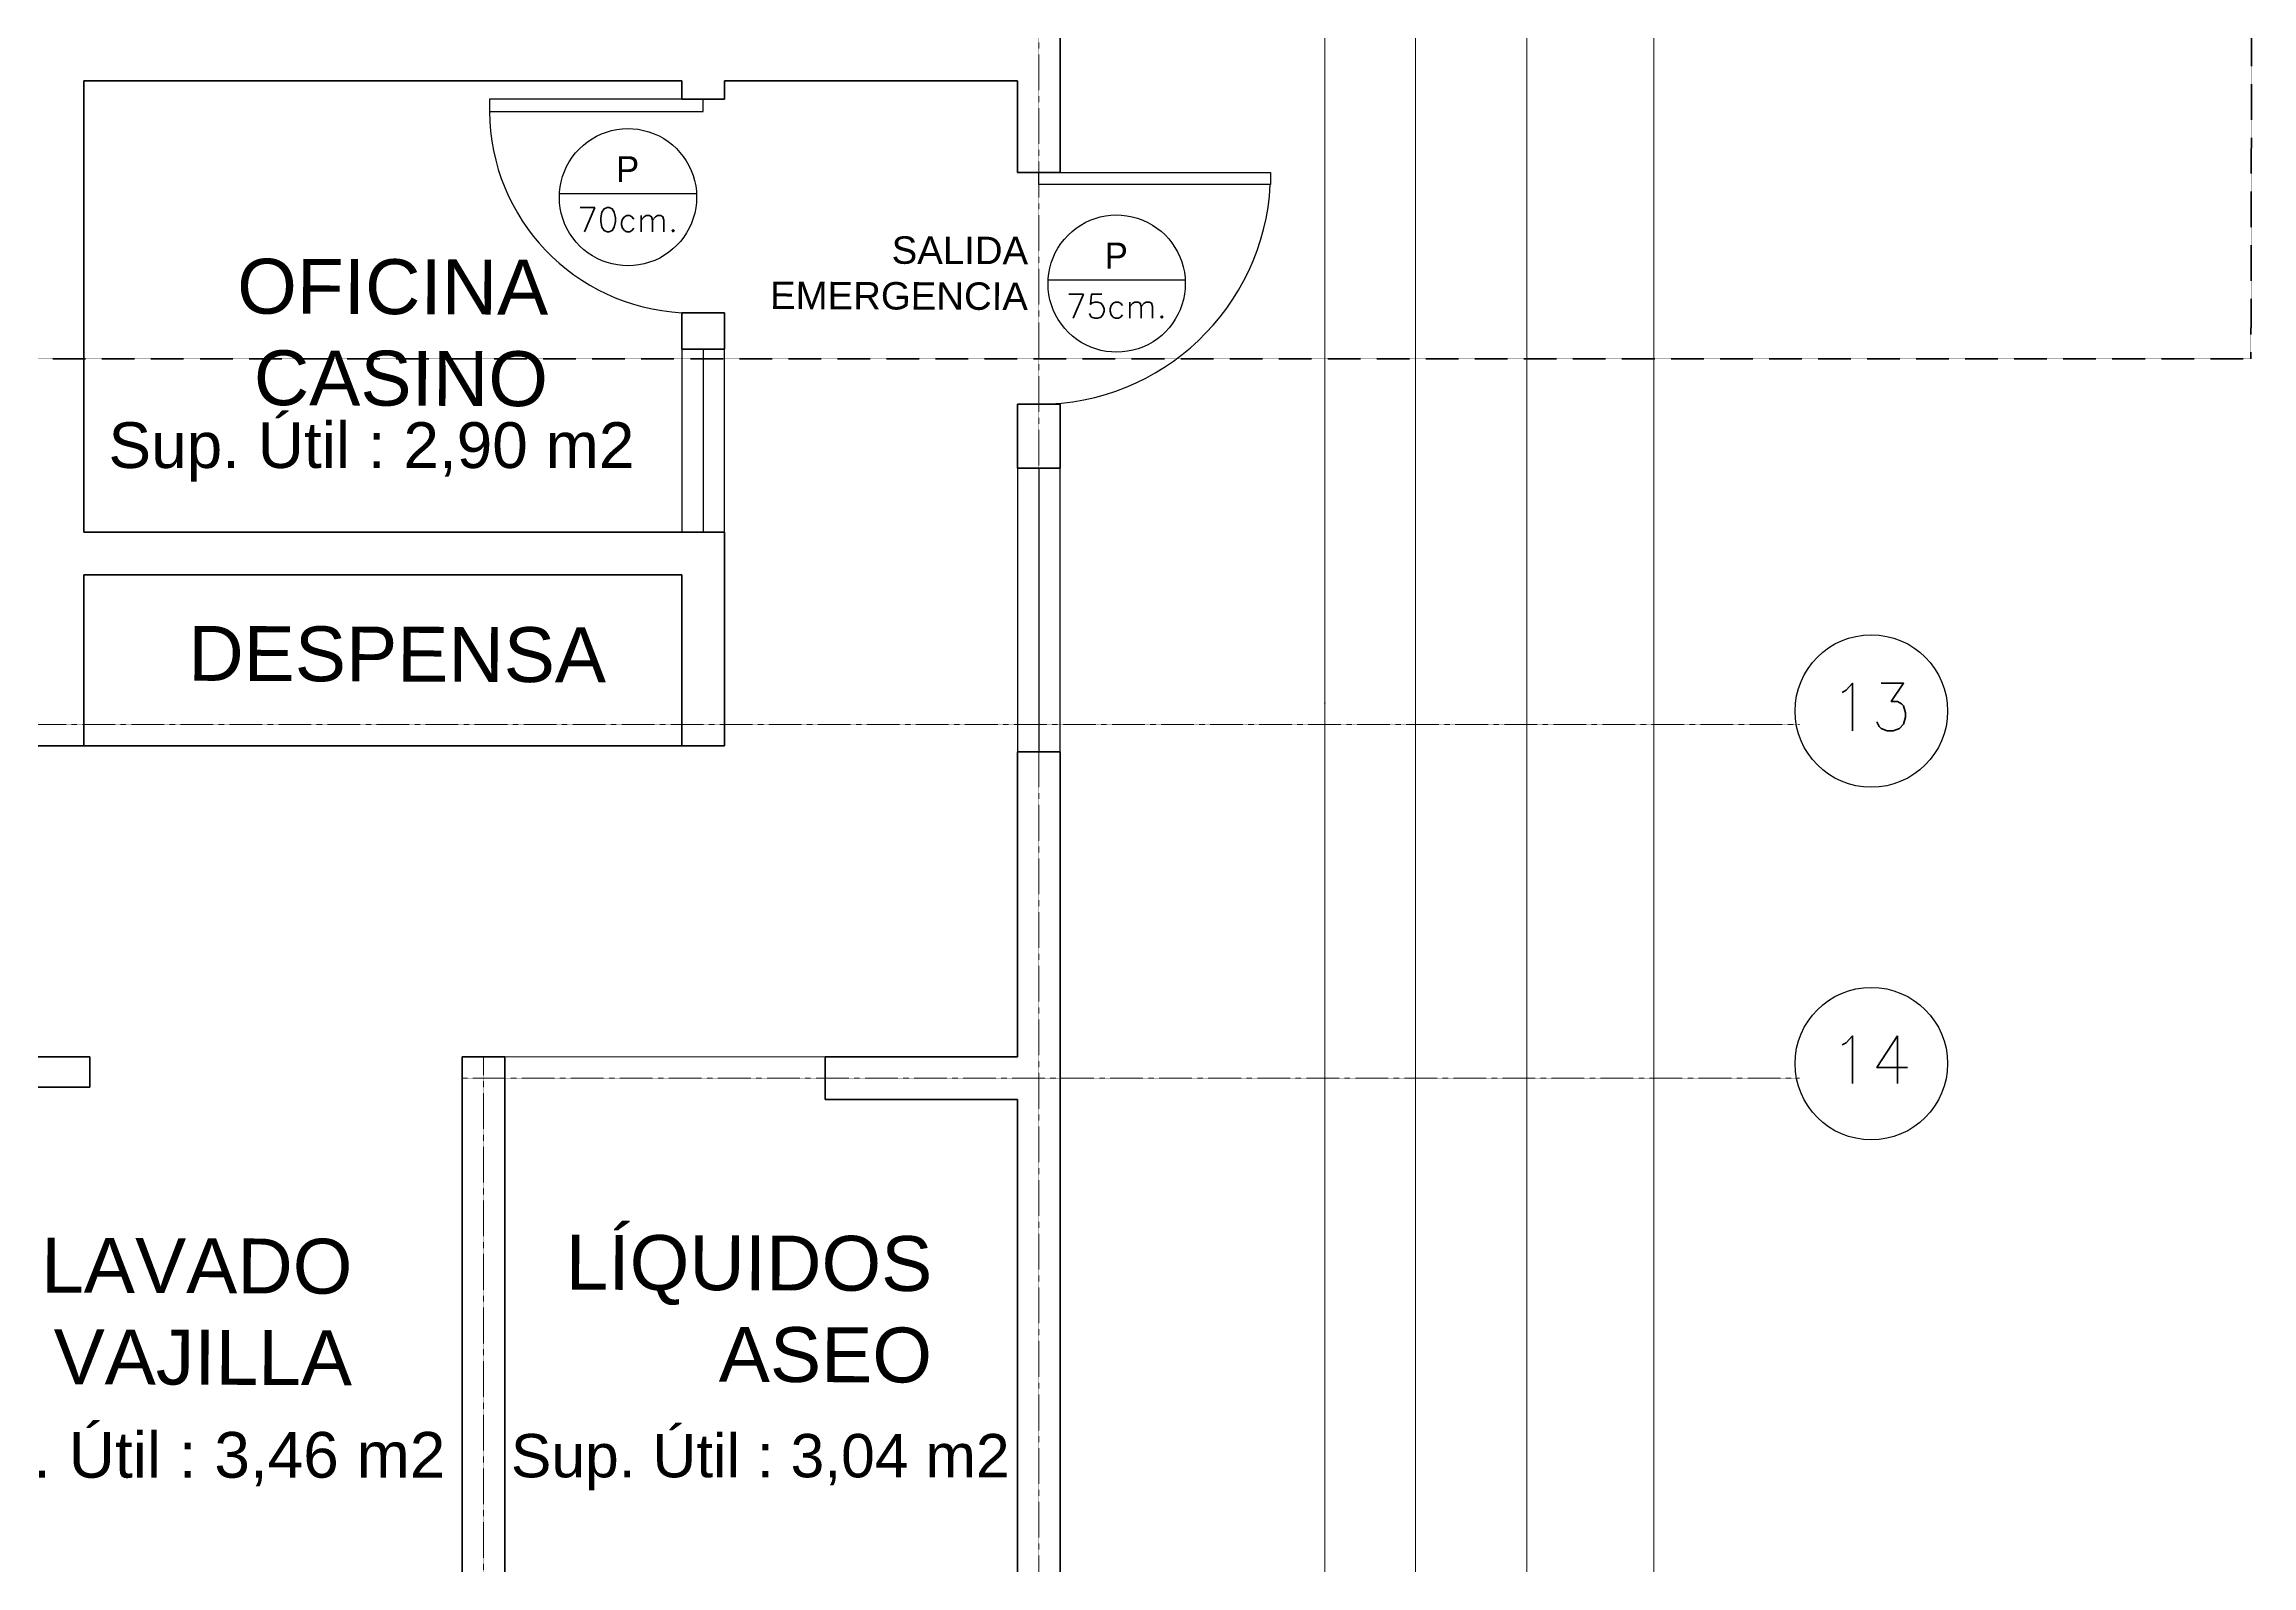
# Model space of a CAD drawing. Header units: inches. Extents: x -955375 to 106222, y -96450 to 64845.
# Drawn here: x 90148 to 97548, y 17023 to 22127 of the extents above; entities that cross this region are included whole.
import ezdxf
from ezdxf.enums import TextEntityAlignment as Align

# ---------------------------------------------------------------- set-up
doc = ezdxf.new("R2010")
doc.units = ezdxf.units.IN
doc.header["$MEASUREMENT"] = 0
for name, pattern in [('CENTER2', [1.125, 0.75, -0.125, 0.125, -0.125]), ('CONTINUA', [0]), ('HIDDEN', [0.375, 0.25, -0.125])]:
    doc.linetypes.add(name, pattern=pattern)
for name, color, linetype in [('023_MUROS_2', 7, 'Continuous'), ('A_CORTE', 3, 'Continuous'), ('A_INDICADORES', 1, 'Continuous'), ('A_TEXTOLOCAL', 3, 'Continuous'), ('cimentacion', 2, 'Continuous'), ('DIBUJO', 2, 'Continuous')]:
    doc.layers.add(name, color=color, linetype=linetype)
doc.layers.add('06 textos y cotas', color=4, linetype='Continuous', lineweight=15)
doc.layers.add('ACHUTECH', color=24, linetype='Continuous', lineweight=18)
doc.styles.add('ROMANS', font='romans')
doc.styles.get("Standard").update_dxf_attribs({"font": 'isocp2.shx'})
doc.styles.add('TEXTO-100', font='romans.shx', dxfattribs={"height": 0.15})
doc.dimstyles.new('SUPERPEQUEÑA', dxfattribs={"dimtxt": 0.1, "dimasz": 0.05, "dimexe": 0.1, "dimexo": 0.15, "dimgap": 0.05, "dimtad": 1, "dimzin": 0, "dimdsep": 46, "dimtxsty": 'Standard', "dimblk1": 'CRUZZ', "dimblk2": 'CRUZZ', "dimsah": 1, "dimcen": 0.03, "dimse1": 1, "dimse2": 1, "dimclrd": 109, "dimclre": 4, "dimclrt": 173, "dimadec": 0, "dimazin": 0, "dimtfac": 1, "dimtix": 1, "dimtmove": 1, "dimatfit": 3, "dimldrblk": 'CRUZZ', "dimfxl": 1, "dimtolj": 1, "dimtzin": 0, "dimlwd": -1, "dimarcsym": 0})

# ---------------------------------------------------------------- blocks, each defined once
blk = doc.blocks.new('CRUZ')
at = {"layer": 'DIBUJO', "color": 7, "lineweight": -3}
for p, q in [((-0.2186156304733231, 0), (0.2186156304733231, 0)), ((0, 0.2186156304733231), (0, -0.2186156304733231))]:
    blk.add_line(p, q, dxfattribs=at)
at = {"layer": 'DIBUJO', "color": 7, "lineweight": -3, "const_width": 0.05}
blk.add_lwpolyline([(-0.025000000000091, 0, 1), (0.025000000000091, 0, 1)], format="xyb", close=True, dxfattribs=at)
blk = doc.blocks.new('CRUZZ')
at = {"layer": 'DIBUJO', "color": 3, "xscale": 10, "yscale": 10, "zscale": 10}
blk.add_blockref('CRUZ', (0, 0), dxfattribs=at)
blk = doc.blocks.new('*D66')
at = {"layer": 'ACHUTECH', "color": 7, "ltscale": 500, "transparency": 16777216}
blk.add_line((94440.9339175739, 22556.13348818599), (94440.9339175739, 19917.32893753355), dxfattribs=at)
at = {"layer": 'Defpoints', "color": 0, "linetype": 'CONTINUA', "ltscale": 500, "transparency": 16777216}
for p in [(82564.45242099962, 22556.18348818599), (89959.52215015284, 19917.27893753355), (94440.9339175739, 19917.27893753355)]:
    blk.add_point(p, dxfattribs=at)
at = {"layer": 'ACHUTECH', "color": 7, "linetype": 'CONTINUA', "ltscale": 500, "transparency": 16777216, "xscale": 0.05, "yscale": 0.05, "zscale": 0.05}
for p, rotation in [((94440.9339175739, 22556.18348818599), 90), ((94440.9339175739, 19917.27893753355), 270)]:
    blk.add_blockref('CRUZZ', p, dxfattribs=dict(at, rotation=rotation))
at = {"layer": 'ACHUTECH', "color": 7, "linetype": 'CONTINUA', "lineweight": 13, "ltscale": 500, "transparency": 16777216, "insert": (94440.83890281011, 21236.73121285974), "char_height": 0.15, "attachment_point": 5, "rotation": 90}
blk.add_mtext('\\A1;2638.90', dxfattribs=at)
blk = doc.blocks.new('*D67')
at = {"layer": 'ACHUTECH', "color": 7, "ltscale": 500, "transparency": 16777216}
blk.add_line((94440.9339175739, 19917.22893753355), (94440.9339175739, 19774.13256656767), dxfattribs=at)
at = {"layer": 'Defpoints', "color": 0, "linetype": 'CONTINUA', "ltscale": 500, "transparency": 16777216}
for p in [(89959.52215015284, 19917.27893753355), (89959.52215015331, 19774.08256656767), (94440.9339175739, 19774.08256656767)]:
    blk.add_point(p, dxfattribs=at)
at = {"layer": 'ACHUTECH', "color": 7, "linetype": 'CONTINUA', "ltscale": 500, "transparency": 16777216, "xscale": 0.05, "yscale": 0.05, "zscale": 0.05}
for p, rotation in [((94440.9339175739, 19917.27893753355), 90), ((94440.9339175739, 19774.08256656767), 270)]:
    blk.add_blockref('CRUZZ', p, dxfattribs=dict(at, rotation=rotation))
at = {"layer": 'ACHUTECH', "color": 7, "linetype": 'CONTINUA', "lineweight": 13, "ltscale": 500, "transparency": 16777216, "insert": (94440.83890281011, 19845.68075205058), "char_height": 0.15, "attachment_point": 5, "rotation": 90}
blk.add_mtext('\\A1;143.20', dxfattribs=at)
blk = doc.blocks.new('*D68')
at = {"layer": 'ACHUTECH', "color": 7, "ltscale": 500, "transparency": 16777216}
blk.add_line((94440.9339175739, 19774.03256656767), (94440.9339175739, 18730.84472096074), dxfattribs=at)
at = {"layer": 'Defpoints', "color": 0, "linetype": 'CONTINUA', "ltscale": 500, "transparency": 16777216}
for p in [(89959.52215015331, 19774.08256656767), (93897.42235170843, 18730.79472096074), (94440.9339175739, 18730.79472096074)]:
    blk.add_point(p, dxfattribs=at)
at = {"layer": 'ACHUTECH', "color": 7, "linetype": 'CONTINUA', "ltscale": 500, "transparency": 16777216, "xscale": 0.05, "yscale": 0.05, "zscale": 0.05}
for p, rotation in [((94440.9339175739, 19774.08256656767), 90), ((94440.9339175739, 18730.79472096074), 270)]:
    blk.add_blockref('CRUZZ', p, dxfattribs=dict(at, rotation=rotation))
at = {"layer": 'ACHUTECH', "color": 7, "linetype": 'CONTINUA', "lineweight": 13, "ltscale": 500, "transparency": 16777216, "insert": (94440.83890281011, 19252.43864376417), "char_height": 0.15, "attachment_point": 5, "rotation": 90}
blk.add_mtext('\\A1;1043.29', dxfattribs=at)
blk = doc.blocks.new('*D69')
at = {"layer": 'ACHUTECH', "color": 7, "ltscale": 500, "transparency": 16777216}
blk.add_line((94440.9339175739, 18730.74472096074), (94440.9339175739, 18587.64834999503), dxfattribs=at)
at = {"layer": 'Defpoints', "color": 0, "linetype": 'CONTINUA', "ltscale": 500, "transparency": 16777216}
for p in [(93897.42235170843, 18730.79472096074), (93897.42235170843, 18587.59834999503), (94440.9339175739, 18587.59834999503)]:
    blk.add_point(p, dxfattribs=at)
at = {"layer": 'ACHUTECH', "color": 7, "linetype": 'CONTINUA', "ltscale": 500, "transparency": 16777216, "xscale": 0.05, "yscale": 0.05, "zscale": 0.05}
for p, rotation in [((94440.9339175739, 18730.79472096074), 90), ((94440.9339175739, 18587.59834999503), 270)]:
    blk.add_blockref('CRUZZ', p, dxfattribs=dict(at, rotation=rotation))
at = {"layer": 'ACHUTECH', "color": 7, "linetype": 'CONTINUA', "lineweight": 13, "ltscale": 500, "transparency": 16777216, "insert": (94440.83890281011, 18659.19653547785), "char_height": 0.15, "attachment_point": 5, "rotation": 90}
blk.add_mtext('\\A1;143.20', dxfattribs=at)
blk = doc.blocks.new('*D70')
at = {"layer": 'ACHUTECH', "color": 7, "ltscale": 500, "transparency": 16777216}
blk.add_line((94440.9339175739, 18587.54834999503), (94440.9339175739, 16736.32383965374), dxfattribs=at)
at = {"layer": 'Defpoints', "color": 0, "linetype": 'CONTINUA', "ltscale": 500, "transparency": 16777216}
for p in [(93897.42235170843, 18587.59834999503), (93897.42235170843, 16736.27383965374), (94440.9339175739, 16736.27383965374)]:
    blk.add_point(p, dxfattribs=at)
at = {"layer": 'ACHUTECH', "color": 7, "linetype": 'CONTINUA', "ltscale": 500, "transparency": 16777216, "xscale": 0.05, "yscale": 0.05, "zscale": 0.05}
for p, rotation in [((94440.9339175739, 18587.59834999503), 90), ((94440.9339175739, 16736.27383965374), 270)]:
    blk.add_blockref('CRUZZ', p, dxfattribs=dict(at, rotation=rotation))
at = {"layer": 'ACHUTECH', "color": 7, "linetype": 'CONTINUA', "lineweight": 13, "ltscale": 500, "transparency": 16777216, "insert": (94440.83890281011, 17661.93609482435), "char_height": 0.15, "attachment_point": 5, "rotation": 90}
blk.add_mtext('\\A1;1851.32', dxfattribs=at)
blk = doc.blocks.new('*D78')
at = {"layer": 'ACHUTECH', "color": 7, "ltscale": 500, "transparency": 16777216}
blk.add_line((94744.43397885223, 41478.51108007319), (94744.43397885225, 21697.05526239179), dxfattribs=at)
at = {"layer": 'Defpoints', "color": 0, "linetype": 'CONTINUA', "ltscale": 500, "transparency": 16777216}
for p in [(93682.62779526356, 41478.5610800732), (94040.61872267404, 21697.00526239179), (94744.43397885225, 21697.00526239179)]:
    blk.add_point(p, dxfattribs=at)
at = {"layer": 'ACHUTECH', "color": 7, "linetype": 'CONTINUA', "ltscale": 500, "transparency": 16777216, "xscale": 0.05, "yscale": 0.05, "zscale": 0.05}
for p, rotation in [((94744.43397885223, 41478.5610800732), 90), ((94744.43397885225, 21697.00526239179), 270)]:
    blk.add_blockref('CRUZZ', p, dxfattribs=dict(at, rotation=rotation))
at = {"layer": 'ACHUTECH', "color": 7, "linetype": 'CONTINUA', "lineweight": 13, "ltscale": 500, "transparency": 16777216, "insert": (94744.33897885223, 31587.78317123246), "char_height": 0.15, "attachment_point": 5, "rotation": 90}
blk.add_mtext('\\A1;19781.56', dxfattribs=at)
blk = doc.blocks.new('*D79')
at = {"layer": 'ACHUTECH', "color": 7, "ltscale": 500, "transparency": 16777216}
blk.add_line((94744.43397885225, 21696.9552623918), (94744.43397885225, 20919.70353429263), dxfattribs=at)
at = {"layer": 'Defpoints', "color": 0, "linetype": 'CONTINUA', "ltscale": 500, "transparency": 16777216}
for p in [(94040.61872267404, 21697.00526239179), (94040.61872267404, 20919.65353429263), (94744.43397885225, 20919.65353429263)]:
    blk.add_point(p, dxfattribs=at)
at = {"layer": 'ACHUTECH', "color": 7, "linetype": 'CONTINUA', "ltscale": 500, "transparency": 16777216, "xscale": 0.05, "yscale": 0.05, "zscale": 0.05}
for p, rotation in [((94744.43397885225, 21697.00526239179), 90), ((94744.43397885225, 20919.65353429263), 270)]:
    blk.add_blockref('CRUZZ', p, dxfattribs=dict(at, rotation=rotation))
at = {"layer": 'ACHUTECH', "color": 7, "linetype": 'CONTINUA', "lineweight": 13, "ltscale": 500, "transparency": 16777216, "insert": (94744.33897885223, 21308.32939834218), "char_height": 0.15, "attachment_point": 5, "rotation": 90}
blk.add_mtext('\\A1;777.35', dxfattribs=at)
blk = doc.blocks.new('*D80')
at = {"layer": 'ACHUTECH', "color": 7, "ltscale": 500, "transparency": 16777216}
blk.add_line((94744.43397885225, 20919.60353429263), (94744.43397885225, 20704.9089778442), dxfattribs=at)
at = {"layer": 'Defpoints', "color": 0, "linetype": 'CONTINUA', "ltscale": 500, "transparency": 16777216}
for p in [(94040.61872267404, 20919.65353429263), (94040.61872267404, 20704.8589778442), (94744.43397885225, 20704.8589778442)]:
    blk.add_point(p, dxfattribs=at)
at = {"layer": 'ACHUTECH', "color": 7, "linetype": 'CONTINUA', "ltscale": 500, "transparency": 16777216, "xscale": 0.05, "yscale": 0.05, "zscale": 0.05}
for p, rotation in [((94744.43397885225, 20919.65353429263), 90), ((94744.43397885225, 20704.8589778442), 270)]:
    blk.add_blockref('CRUZZ', p, dxfattribs=dict(at, rotation=rotation))
at = {"layer": 'ACHUTECH', "color": 7, "linetype": 'CONTINUA', "lineweight": 13, "ltscale": 500, "transparency": 16777216, "insert": (94744.33896408846, 20812.25625606838), "char_height": 0.15, "attachment_point": 5, "rotation": 90}
blk.add_mtext('\\A1;214.79', dxfattribs=at)
blk = doc.blocks.new('*D81')
at = {"layer": 'ACHUTECH', "color": 7, "ltscale": 500, "transparency": 16777216}
blk.add_line((94744.43397885225, 20704.8089778442), (94744.43397885225, 19753.67594214381), dxfattribs=at)
at = {"layer": 'Defpoints', "color": 0, "linetype": 'CONTINUA', "ltscale": 500, "transparency": 16777216}
for p in [(94040.61872267404, 20704.8589778442), (94040.61872267404, 19753.62594214382), (94744.43397885225, 19753.62594214382)]:
    blk.add_point(p, dxfattribs=at)
at = {"layer": 'ACHUTECH', "color": 7, "linetype": 'CONTINUA', "ltscale": 500, "transparency": 16777216, "xscale": 0.05, "yscale": 0.05, "zscale": 0.05}
for p, rotation in [((94744.43397885225, 20704.8589778442), 90), ((94744.43397885225, 19753.62594214382), 270)]:
    blk.add_blockref('CRUZZ', p, dxfattribs=dict(at, rotation=rotation))
at = {"layer": 'ACHUTECH', "color": 7, "linetype": 'CONTINUA', "lineweight": 13, "ltscale": 500, "transparency": 16777216, "insert": (94744.33892783652, 20229.24245999398), "char_height": 0.15, "attachment_point": 5, "rotation": 90}
blk.add_mtext('\\A1;951.23', dxfattribs=at)
blk = doc.blocks.new('*D82')
at = {"layer": 'ACHUTECH', "color": 7, "ltscale": 500, "transparency": 16777216}
blk.add_line((94744.43397885225, 19753.57594214382), (94744.43397885225, 15181.62038345563), dxfattribs=at)
at = {"layer": 'Defpoints', "color": 0, "linetype": 'CONTINUA', "ltscale": 500, "transparency": 16777216}
for p in [(94040.61872267404, 19753.62594214382), (85438.60815252391, 15181.57038345563), (94744.43397885225, 15181.57038345563)]:
    blk.add_point(p, dxfattribs=at)
at = {"layer": 'ACHUTECH', "color": 7, "linetype": 'CONTINUA', "ltscale": 500, "transparency": 16777216, "xscale": 0.05, "yscale": 0.05, "zscale": 0.05}
for p, rotation in [((94744.43397885225, 19753.62594214382), 90), ((94744.43397885225, 15181.57038345563), 270)]:
    blk.add_blockref('CRUZZ', p, dxfattribs=dict(at, rotation=rotation))
at = {"layer": 'ACHUTECH', "color": 7, "linetype": 'CONTINUA', "lineweight": 13, "ltscale": 500, "transparency": 16777216, "insert": (94744.33896408846, 17467.59816279969), "char_height": 0.15, "attachment_point": 5, "rotation": 90}
blk.add_mtext('\\A1;4572.06', dxfattribs=at)
blk = doc.blocks.new('*D204')
at = {"layer": 'ACHUTECH', "color": 7, "ltscale": 500, "transparency": 16777216}
blk.add_line((95118.3351182603, 22607.27504924504), (95118.3351182603, 19845.73075205216), dxfattribs=at)
at = {"layer": 'Defpoints', "color": 0, "linetype": 'CONTINUA', "ltscale": 500, "transparency": 16777216}
for p in [(96031.6871703385, 22607.32504924504), (95118.3351182603, 19845.68075205216), (96031.6871703385, 19845.68075205216)]:
    blk.add_point(p, dxfattribs=at)
at = {"layer": 'ACHUTECH', "color": 7, "linetype": 'CONTINUA', "ltscale": 500, "transparency": 16777216, "xscale": 0.05, "yscale": 0.05, "zscale": 0.05}
for p, rotation in [((95118.3351182603, 22607.32504924504), 90), ((95118.3351182603, 19845.68075205216), 270)]:
    blk.add_blockref('CRUZZ', p, dxfattribs=dict(at, rotation=rotation))
at = {"layer": 'ACHUTECH', "color": 7, "linetype": 'CONTINUA', "lineweight": 13, "ltscale": 500, "transparency": 16777216, "insert": (95118.2401034965, 21226.50290064857), "char_height": 0.15, "attachment_point": 5, "rotation": 90}
blk.add_mtext('\\A1;2761.64', dxfattribs=at)
blk = doc.blocks.new('*D205')
at = {"layer": 'ACHUTECH', "color": 7, "ltscale": 500, "transparency": 16777216}
blk.add_line((95118.3351182603, 19845.63075205216), (95118.3351182603, 18659.24653547793), dxfattribs=at)
at = {"layer": 'Defpoints', "color": 0, "linetype": 'CONTINUA', "ltscale": 500, "transparency": 16777216}
for p in [(96031.6871703385, 19845.68075205216), (95118.3351182603, 18659.19653547793), (96031.6871703385, 18659.19653547793)]:
    blk.add_point(p, dxfattribs=at)
at = {"layer": 'ACHUTECH', "color": 7, "linetype": 'CONTINUA', "ltscale": 500, "transparency": 16777216, "xscale": 0.05, "yscale": 0.05, "zscale": 0.05}
for p, rotation in [((95118.3351182603, 19845.68075205216), 90), ((95118.3351182603, 18659.19653547793), 270)]:
    blk.add_blockref('CRUZZ', p, dxfattribs=dict(at, rotation=rotation))
at = {"layer": 'ACHUTECH', "color": 7, "linetype": 'CONTINUA', "lineweight": 13, "ltscale": 500, "transparency": 16777216, "insert": (95118.24011826028, 19252.43864376501), "char_height": 0.15, "attachment_point": 5, "rotation": 90}
blk.add_mtext('\\A1;1186.48', dxfattribs=at)
blk = doc.blocks.new('*D206')
at = {"layer": 'ACHUTECH', "color": 7, "ltscale": 500, "transparency": 16777216}
blk.add_line((95118.3351182603, 18659.14653547793), (95118.3351182603, 16664.72565417125), dxfattribs=at)
at = {"layer": 'Defpoints', "color": 0, "linetype": 'CONTINUA', "ltscale": 500, "transparency": 16777216}
for p in [(96031.6871703385, 18659.19653547793), (95118.3351182603, 16664.67565417125), (96031.6871703385, 16664.67565417125)]:
    blk.add_point(p, dxfattribs=at)
at = {"layer": 'ACHUTECH', "color": 7, "linetype": 'CONTINUA', "ltscale": 500, "transparency": 16777216, "xscale": 0.05, "yscale": 0.05, "zscale": 0.05}
for p, rotation in [((95118.3351182603, 18659.19653547793), 90), ((95118.3351182603, 16664.67565417125), 270)]:
    blk.add_blockref('CRUZZ', p, dxfattribs=dict(at, rotation=rotation))
at = {"layer": 'ACHUTECH', "color": 7, "linetype": 'CONTINUA', "lineweight": 13, "ltscale": 500, "transparency": 16777216, "insert": (95118.24003099265, 17661.93609482456), "char_height": 0.15, "attachment_point": 5, "rotation": 90}
blk.add_mtext('\\A1;1994.52', dxfattribs=at)
blk = doc.blocks.new('*D209')
at = {"layer": 'ACHUTECH', "color": 7, "ltscale": 500, "transparency": 16777216}
blk.add_line((95544.06483844615, 59153.03458211519), (95544.06483844617, 15079.33726133732), dxfattribs=at)
at = {"layer": 'Defpoints', "color": 0, "linetype": 'CONTINUA', "ltscale": 500, "transparency": 16777216}
for p in [(30945.85087955169, 59153.08458211519), (85094.53572898336, 15079.28726133732), (95544.06483844617, 15079.28726133732)]:
    blk.add_point(p, dxfattribs=at)
at = {"layer": 'ACHUTECH', "color": 7, "linetype": 'CONTINUA', "ltscale": 500, "transparency": 16777216, "xscale": 0.05, "yscale": 0.05, "zscale": 0.05}
for p, rotation in [((95544.06483844615, 59153.0845821152), 90), ((95544.06483844617, 15079.28726133732), 270)]:
    blk.add_blockref('CRUZZ', p, dxfattribs=dict(at, rotation=rotation))
at = {"layer": 'ACHUTECH', "color": 7, "linetype": 'CONTINUA', "lineweight": 13, "ltscale": 500, "transparency": 16777216, "insert": (95543.96983844615, 37116.18592172622), "char_height": 0.15, "attachment_point": 5, "rotation": 90}
blk.add_mtext('\\A1;44073.80', dxfattribs=at)

msp = doc.modelspace()

# ---------------------------------------------------------------- linework, layer by layer
at = {"color": 7}
for p, q in [((92333.78081327751, 21624.97067388819), (91875.07593690994, 21624.97067388819)), ((93971.83814243379, 21335.09781392297), (93513.13326606656, 21335.09781392297)), ((92285.03921390048, 21103.76315410568), (92285.03921390048, 20490.06442139615)), ((92428.23558486644, 20490.06442139615), (92428.23558486644, 21103.76315410568)), ((93410.15355720224, 20704.8589778442), (93410.15355720224, 19753.62594214381)), ((93553.34992816785, 19753.62594214381), (93553.34992816785, 20704.8589778442))]:
    msp.add_line(p, q, dxfattribs=at)
for centre, radius, start, end in [((92320.8383066422, 21905.75581616924), 680.1956323633971, 180.3524644639278, 266.9830958278031), ((93481.75174268476, 21697.00526239179), 777.351728099132, 270, 356.9830386902289)]:
    msp.add_arc(centre, radius, start, end, dxfattribs=at)
for centre in [(92104.87856972446, 21613.91420609702), (93742.93589888109, 21324.04134613177)]:
    msp.add_ellipse(centre, major_axis=(162.6829673062395, 162.6829673062465), ratio=0.9999999969877227, start_param=5.502992481792901, end_param=11.78617778897248, dxfattribs=at)
at = {"layer": '023_MUROS_2', "color": 7, "lineweight": 50}
for p, q in [((93553.34992816785, 22658.4666103046), (93553.34992816785, 21697.00526239179)), ((92285.03921390048, 22003.85462874669), (90280.29002038148, 22003.85462874669)), ((90280.29002038148, 22003.85462874669), (90280.29002038148, 20490.06442139595)), ((92285.03921390048, 21942.4847554757), (92285.03921390048, 22003.85462874669)), ((93410.15355720224, 22003.85462874669), (92428.23558486644, 22003.8546287464)), ((92428.23558486644, 22003.8546287464), (92428.23558486644, 21942.4847554757)), ((93410.15355720224, 21697.00526239179), (93410.15355720224, 22003.85462874669)), ((92428.23558486644, 21942.4847554757), (92285.03921390048, 21942.4847554757)), ((93553.34992816785, 21697.00526239179), (93410.15355720224, 21697.00526239179)), ((92285.03921390048, 21103.76315410568), (92285.03921390048, 21226.50290064757)), ((92285.03921390048, 21226.50290064757), (92428.23558486644, 21226.50290064757)), ((92428.23558486644, 21103.76315410591), (92428.23558486644, 21226.50290064757)), ((92285.03921390048, 21103.76315410568), (92428.23558486644, 21103.76315410568)), ((93410.15355720224, 20919.65353429262), (93553.34992816785, 20919.65353429262)), ((93410.15355720224, 20919.65353429262), (93410.15355720224, 20704.8589778442)), ((93553.34992816785, 20704.8589778442), (93553.34992816785, 20919.65353429262)), ((93410.15355720224, 20704.8589778442), (93553.34992816785, 20704.8589778442)), ((90280.29002038148, 20490.06442139595), (92428.23558486644, 20490.06442139615)), ((92428.23558486644, 20490.06442139615), (92428.23558486644, 19774.08256656766)), ((92285.03921390048, 20346.86805043042), (90280.29002038148, 20346.86805043019)), ((90280.29002038148, 20346.86805043019), (90280.29002038148, 19774.08256656766)), ((92285.03921390048, 19774.08256656766), (92285.03921390048, 20346.86805043042)), ((90280.29002038148, 19774.08256656766), (90065.49546393311, 19774.08256656766)), ((90280.29002038148, 19774.08256656766), (92285.03921390048, 19774.08256656766)), ((92428.23558486644, 19774.08256656766), (92285.03921390048, 19774.08256656766)), ((93410.15355720224, 18730.79472096073), (93410.15355720224, 19753.62594214381)), ((93410.15355720224, 19753.62594214381), (93553.34992816785, 19753.62594214381)), ((93553.34992816785, 19753.62594214381), (93553.34992816785, 16593.07746868821)), ((86618.55424854625, 18730.7947209609), (90300.7466448056, 18730.7947209609)), ((90300.7466448056, 18628.51159884255), (90300.7466448056, 18730.7947209609)), ((91548.60073464851, 16736.27383965373), (91548.60073464886, 18730.79472096073)), ((91691.79710561436, 18730.79472096073), (91548.60073464933, 18730.79472096073)), ((91691.79710561436, 16736.27383965373), (91691.79710561436, 18730.79472096073)), ((92765.7698878569, 18587.59834999502), (92765.7698878569, 18730.79472096073)), ((92765.7698878569, 18730.79472096073), (93410.15355720224, 18730.79472096073)), ((90300.7466448056, 18628.51159884255), (89635.90635103661, 18628.51159884255)), ((93410.15355720224, 18587.59834999502), (92765.7698878569, 18587.59834999502)), ((93410.15355720224, 18587.59834999502), (93410.15355720224, 16736.27383965373))]:
    msp.add_line(p, q, dxfattribs=at)
at = {"layer": '06 textos y cotas', "color": 7, "linetype": 'CENTER2', "lineweight": 5}
for p, q in [((93481.75174268521, 22658.4666103046), (93481.75174268441, 12391.10476327422)), ((82077.18362649319, 19845.6807520507), (96031.68717033847, 19845.68075205215)), ((91620.19892012952, 12391.39060381308), (91620.19892013138, 18730.79472096073)), ((91548.60073464886, 18659.19653547804), (96031.68717033847, 18659.19653547792))]:
    msp.add_line(p, q, dxfattribs=at)
at = {"layer": 'A_CORTE', "color": 7, "linetype": 'HIDDEN', "lineweight": 40, "ltscale": 3}
for p, q in [((97548.13954090048, 22705.21492486176), (97545.11001221368, 21071.41244881567)), ((97545.11001221368, 21071.41244881567), (53134.86732921083, 21071.41244881567))]:
    msp.add_line(p, q, dxfattribs=at)
at = {"layer": 'A_INDICADORES', "color": 7}
for centre in [(96272.54723617873, 19890.37934922132), (96272.54723617873, 18707.76623911261)]:
    msp.add_circle(centre, 255.7078052957702, dxfattribs=at)
at = {"layer": 'A_TEXTOLOCAL', "color": 7, "lineweight": 30}
for p, q in [((92356.63739938392, 21942.4847554757), (91640.65554455548, 21942.4847554757)), ((91640.65554455548, 21942.4847554757), (91640.65554455548, 21901.57150662848)), ((92356.63739938392, 21901.57150662848), (92356.63739938392, 21942.4847554757)), ((91640.65554455548, 21901.57150662848), (92356.63739938392, 21901.57150662848)), ((93481.75174268476, 21697.00526239179), (94259.10347078412, 21697.00526239179)), ((93481.75174268476, 21656.09201354453), (93481.75174268476, 21697.00526239179)), ((94259.10347078412, 21697.00526239179), (94259.10347078412, 21656.09201354453)), ((94259.10347078412, 21656.09201354453), (93481.75174268476, 21656.09201354453)), ((92356.63739938392, 21103.76315410568), (92356.63739938392, 20490.06442139615)), ((93481.75174268476, 20704.8589778442), (93481.75174268476, 19753.62594214381))]:
    msp.add_line(p, q, dxfattribs=at)
at = {"layer": 'ACHUTECH', "color": 7, "linetype": 'CONTINUA', "lineweight": 13, "ltscale": 500}
msp.add_line((92765.7698878569, 18730.79472096073), (91691.79710561436, 18730.79472096073), dxfattribs=at)

# ---------------------------------------------------------------- texts
at = {"color": 7, "lineweight": 30, "char_height": 86.99218443044117, "width": 8943.08378672011, "attachment_point": 3}
for insert in [(92142.40735598783, 21751.37386977098), (93780.46468514422, 21461.50100980584)]:
    msp.add_mtext('{\\Figes1003|c0;P }', dxfattribs=dict(at, insert=insert))
at = {"color": 7, "attachment_point": 7}
for s, insert, char_height, width in [('{\\fArial|b0|i0|c0|p34;Sup. Útil : 2,90 m2}', (90363.40613157932, 20659.25218572961), 153.4246831774621, 2503.056560386891), ('{\\fArial|b0|i0|c0|p34;Sup. Útil : 3,46 m2}', (89729.7914382561, 17272.64291374123), 153.4246831774621, 2503.056560386891), ('{\\fArial|b0|i0|c0|p34;Sup. Útil : 3,04 m2}', (91712.43464971447, 17276.2881236084), 145.4854893153504, 2373.532087080619)]:
    msp.add_mtext(s, dxfattribs=dict(at, insert=insert, char_height=char_height, width=width))
at = {"layer": 'A_TEXTOLOCAL', "color": 7, "attachment_point": 3, "style": 'TEXTO-100'}
for s, insert, char_height, width, rotation in [('{\\fArial|b0|i0|c0|p34;  SALIDA \\PEMERGENCIA}', (93446.3662668742, 21480.85410088187), 92.05480990647726, 2462.224116709787, 359.7791331870157), ('{\\fArial|b0|i0|c0|p34;OFICINA\\PCASINO}', (91838.27197259065, 21403.65872622946), 184.1096198129545, 4924.448233419575, 359.77913318701565), ('{\\fArial|b0|i0|c0|p34;DESPENSA}', (92031.94493859951, 20170.63444870921), 184.1096198129545, 4924.448233419575, 359.77913318701565), ('{\\fArial|b0|i0|c0|p34;LÍQUIDOS \\PASEO}', (93125.47337306576, 18129.13718124144), 184.1096198129545, 4924.448233419575, 359.77913318701565), ('{\\fArial|b0|i0|c0|p34;LAVADO\\PVAJILLA}', (91181.54090177403, 18119.98248497419), 184.1096198129545, 4924.448233419575, 359.77913318701565)]:
    msp.add_mtext(s, dxfattribs=dict(at, insert=insert, char_height=char_height, width=width, rotation=rotation))
at = {"layer": 'A_TEXTOLOCAL', "color": 7, "style": 'TEXTO-100'}
for tag, p in [('13', (96270.9647259865, 19903.60809349568)), ('14', (96270.9647259865, 18720.99498338701))]:
    msp.add_attdef(tag, text='1', height=159.8173783098563, dxfattribs=at).set_placement(p, align=Align.MIDDLE)
at = {"layer": 'cimentacion', "color": 7, "lineweight": 18, "ltscale": 0.3, "style": 'ROMANS', "width": 0.9954545454545324}
for s, p in [('70cm.', (91934.62079751113, 21497.97706999519)), ('75cm.', (93572.67812666764, 21208.10421003003))]:
    msp.add_text(s, height=81.00823271770304, dxfattribs=at).set_placement(p)

# ---------------------------------------------------------------- dimensions: what is measured, and where the dimension line sits
at = {"layer": 'ACHUTECH', "color": 7, "linetype": 'CONTINUA', "lineweight": 13, "ltscale": 500}
for base, p1, p2, picture, middle in [((95544.06483844617, 15079.28726133732), (30945.85087955168, 59153.08458211516), (85094.53572898333, 15079.28726133731), '*D209', (95543.96983844615, 37116.18592172622)), ((94744.43397885225, 21697.00526239179), (93682.62779526353, 41478.56108007318), (94040.61872267401, 21697.00526239179), '*D78', (94744.33897885223, 31587.78317123246)), ((95118.3351182603, 19845.68075205216), (96031.68717033847, 22607.32504924503), (96031.68717033847, 19845.68075205215), '*D204', (95118.2401034965, 21226.50290064857)), ((94440.9339175739, 19917.27893753355), (82564.45242099959, 22556.18348818598), (89959.52215015281, 19917.27893753354), '*D66', (94440.83890281011, 21236.73121285974)), ((94744.43397885225, 20919.65353429263), (94040.61872267401, 21697.00526239179), (94040.61872267401, 20919.65353429262), '*D79', (94744.33897885223, 21308.32939834218)), ((94744.43397885225, 20704.8589778442), (94040.61872267401, 20919.65353429262), (94040.61872267401, 20704.8589778442), '*D80', (94744.33896408846, 20812.25625606838)), ((94744.43397885225, 19753.62594214382), (94040.61872267401, 20704.8589778442), (94040.61872267401, 19753.62594214381), '*D81', (94744.33892783652, 20229.24245999398)), ((94440.9339175739, 19774.08256656767), (89959.52215015281, 19917.27893753354), (89959.52215015328, 19774.08256656766), '*D67', (94440.83890281011, 19845.68075205058)), ((95118.3351182603, 18659.19653547793), (96031.68717033847, 19845.68075205215), (96031.68717033847, 18659.19653547792), '*D205', (95118.24011826028, 19252.43864376501)), ((94440.9339175739, 18730.79472096074), (89959.52215015328, 19774.08256656766), (93897.4223517084, 18730.79472096073), '*D68', (94440.83890281011, 19252.43864376417)), ((94744.43397885225, 15181.57038345563), (94040.61872267401, 19753.62594214381), (85438.60815252388, 15181.57038345562), '*D82', (94744.33896408846, 17467.59816279969)), ((94440.9339175739, 18587.59834999503), (93897.4223517084, 18730.79472096073), (93897.4223517084, 18587.59834999502), '*D69', (94440.83890281011, 18659.19653547785)), ((95118.3351182603, 16664.67565417125), (96031.68717033847, 18659.19653547792), (96031.68717033847, 16664.67565417125), '*D206', (95118.24003099265, 17661.93609482456)), ((94440.9339175739, 16736.27383965374), (93897.4223517084, 18587.59834999502), (93897.4223517084, 16736.27383965373), '*D70', (94440.83890281011, 17661.93609482435))]:
    dim = msp.add_linear_dim(base=base, p1=p1, p2=p2, angle=90, dimstyle='SUPERPEQUEÑA', override={"dimtxt": 0.15, "dimgap": 0.02, "dimclrd": 7, "dimclrt": 7, "dimfxl": 0.2}, dxfattribs=at)
    dim.commit()
    dim.dimension.update_dxf_attribs({"geometry": picture, "text_midpoint": middle})

doc.saveas('drawing.dxf')
